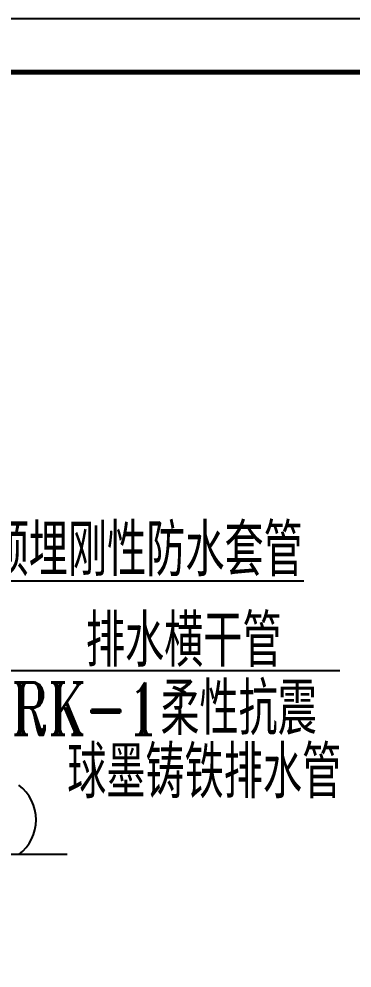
# Model space of a CAD drawing. Header units: inches. Extents: x 1616582 to 1832874, y -153958 to -93201.
# Drawn here: x 1634382 to 1639167, y -106840 to -93201 of the extents above; entities that cross this region are included whole.
import ezdxf

# ---------------------------------------------------------------- set-up
doc = ezdxf.new("R2010")
doc.units = ezdxf.units.IN
doc.header["$LTSCALE"] = 35
doc.header["$MEASUREMENT"] = 0
doc.layers.add('图框', color=135, linetype='Continuous')
doc.layers.add('排水', color=2, linetype='Continuous')
doc.styles.add('HZ', font='romant.shx', dxfattribs={"width": 0.8, "bigfont": 'hztxt.shx'})

msp = doc.modelspace()

# ---------------------------------------------------------------- linework, layer by layer
at = {"layer": '图框', "ltscale": 6}
msp.add_lwpolyline([(1616581.79582, -138606.15585), (1680867.83582, -138606.15585), (1680867.83582, -93200.79585), (1616581.79582, -93200.79585)], close=True, dxfattribs=at)
msp.add_lwpolyline([(1618492.79582, -137841.75585, 76.44, 76.44, 0), (1680103.43582, -137841.75585, 76.44, 76.44, 0), (1680103.43582, -93965.19585, 76.44, 76.44, 0), (1618492.79582, -93965.19585, 76.44, 76.44, 0)], format="xyseb", close=True, dxfattribs=at)
at = {"layer": '排水'}
for p, q in [((1638474.15683, -101281.64925), (1633906.16097, -101281.64925)), ((1634181.17455, -102562.63814), (1638992.97873, -102562.63814)), ((1635073.75596, -105206.94427), (1624995.87488, -105206.94427))]:
    msp.add_line(p, q, dxfattribs=at)
msp.add_arc((1633999.92233, -104709.13177), 627.55884, 307.509507441, 52.490492559, dxfattribs=at)

# ---------------------------------------------------------------- texts
at = {"layer": '排水', "style": 'HZ', "width": 0.75}
for s, p in [('预埋刚性防水套管', (1633960.25, -101208.44531)), (' 排水横干管', (1634957.375, -102510.75)), ('RK-1柔性抗震 ', (1634268, -103488.91406)), (' 球墨铸铁排水管', (1634688.625, -104399.50781))]:
    msp.add_text(s, height=750, dxfattribs=at).set_placement(p)

doc.saveas('drawing.dxf')
